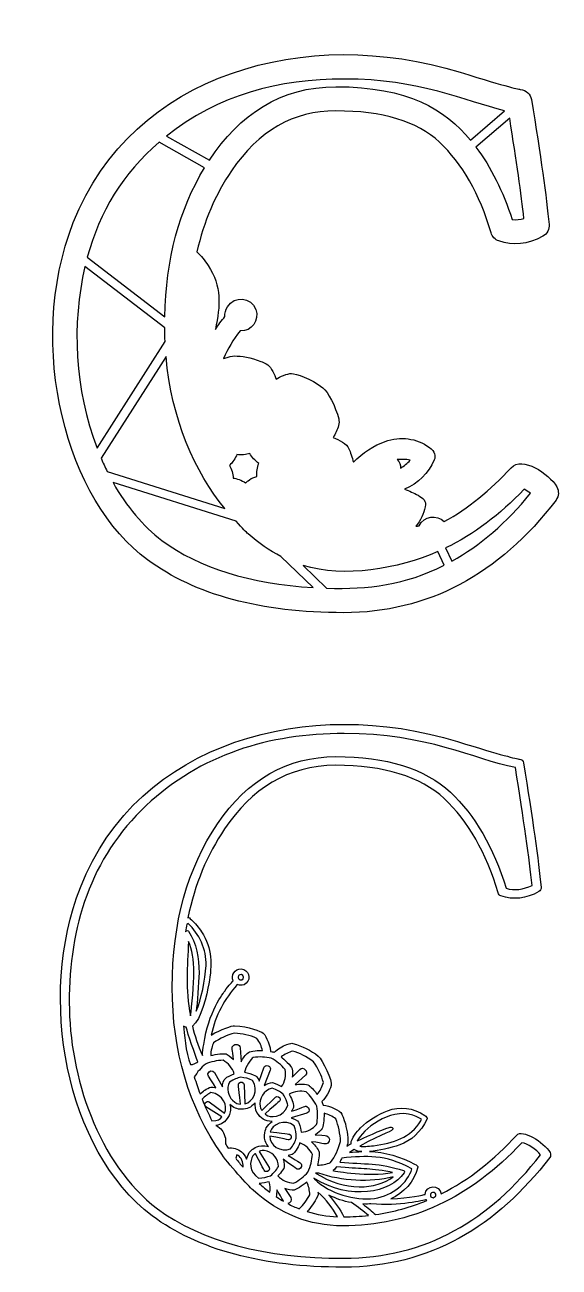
# Model space of a CAD drawing. Header units: millimetres. Extents: x -471 to 1551, y -2688 to 316.
# Drawn here: x -113.7 to -2.6, y -566.7 to -308.9 of the extents above; entities that cross this region are included whole.
import ezdxf

# ---------------------------------------------------------------- set-up
doc = ezdxf.new("R2010")
doc.units = ezdxf.units.MM
doc.header["$MEASUREMENT"] = 0
doc.layers.add('Layer 1', color=7, linetype='Continuous')

msp = doc.modelspace()

# ---------------------------------------------------------------- linework, layer by layer
at = {"layer": 'Layer 1', "color": 250}
for points, knots in [([(-3.162, -404.7313), (-4.7285, -401.9853), (-10.3679, -398.3178), (-12.6348, -400.7874), (-12.6348, -400.7874), (-16.9474, -405.5053), (-21.61, -409.265), (-26.5307, -411.9558), (-26.5307, -411.9558), (-28.0604, -410.463), (-30.7511, -410.7947), (-31.7648, -412.8219), (-31.7648, -412.8219), (-31.9675, -412.8588), (-32.1702, -412.9141), (-32.4098, -412.9509), (-32.4098, -412.9509), (-31.4698, -411.7345), (-30.8064, -410.3524), (-30.4747, -408.8964), (-30.4747, -408.8964), (-30.2167, -407.717), (-30.917, -407.0719), (-31.9675, -406.519), (-31.9675, -406.519), (-32.8521, -406.0399), (-33.8104, -405.616), (-34.7688, -405.2474), (-34.7688, -405.2474), (-31.9306, -404.0863), (-29.8297, -401.8748), (-28.6317, -399.1656), (-28.6317, -399.1656), (-28.2631, -398.3363), (-28.429, -397.4332), (-29.627, -396.5671), (-29.627, -396.5671), (-32.2993, -394.6504), (-35.6166, -394.1897), (-38.8233, -395.3323), (-38.8233, -395.3323), (-41.0349, -396.1247), (-43.5229, -397.6728), (-45.4027, -399.6632), (-45.4027, -399.6632), (-45.6054, -398.7049), (-46.0662, -397.4517), (-46.3426, -396.8804), (-46.3426, -396.8804), (-46.8218, -395.7561), (-48.3146, -394.9821), (-49.6231, -394.5214), (-49.6231, -394.5214), (-49.1439, -393.7842), (-48.7569, -392.918), (-48.4989, -392.0149), (-48.4989, -392.0149), (-48.3699, -391.5911), (-48.3514, -391.1119), (-48.462, -390.6512), (-48.462, -390.6512), (-49.0886, -388.0895), (-50.7104, -385.0117), (-51.7609, -384.2008), (-51.7609, -384.2008), (-54.3226, -382.2104), (-57.3266, -381.2337), (-58.2665, -381.2337), (-58.2665, -381.2337), (-59.188, -381.2337), (-60.6439, -381.8971), (-61.4549, -382.3947), (-61.4549, -382.3947), (-61.7682, -381.4917), (-62.4685, -379.9989), (-63.1873, -379.4276), (-63.1873, -379.4276), (-63.5374, -379.1511), (-64.3667, -378.8009), (-64.6248, -378.7088), (-64.6248, -378.7088), (-66.6889, -377.9163), (-68.6977, -377.5846), (-70.1168, -377.5846), (-70.1168, -377.5846), (-70.5591, -377.5846), (-71.3885, -377.7689), (-72.3652, -378.1375), (-72.3652, -378.1375), (-71.5543, -376.0918), (-70.4301, -374.212), (-68.9189, -372.4059), (-68.9189, -372.4059), (-66.5415, -372.5165), (-64.9013, -370.1944), (-65.6937, -367.9643), (-65.6937, -367.9643), (-66.652, -365.292), (-70.1537, -365.0525), (-71.5912, -367.3746), (-71.5912, -367.3746), (-71.9782, -368.0012), (-72.1441, -368.72), (-72.0888, -369.4203), (-72.0888, -369.4203), (-72.7891, -370.2312), (-73.5079, -371.208), (-74.0792, -372.0741), (-74.0792, -372.0741), (-73.0288, -367.0613), (-72.7708, -363.1726), (-75.572, -358.8233), (-75.572, -358.8233), (-76.2723, -357.7175), (-77.0464, -356.8329), (-77.931, -355.9851), (-77.931, -355.9851), (-76.4935, -349.7191), (-74.0792, -344.0796), (-70.7619, -339.1958), (-70.7619, -339.1958), (-65.0487, -330.8103), (-57.9534, -326.7189), (-49.0334, -326.7189), (-49.0334, -326.7189), (-39.3763, -326.7189), (-32.1519, -328.8936), (-27.5445, -333.1877), (-27.5445, -333.1877), (-22.7896, -337.6293), (-19.1774, -343.969), (-16.7816, -352.0596), (-16.7816, -352.0596), (-16.5604, -352.8337), (-15.9707, -353.4419), (-15.1967, -353.7183), (-15.1967, -353.7183), (-12.3032, -354.732), (-9.1702, -354.4924), (-6.0187, -352.7231), (-6.0187, -352.7231), (-5.1525, -352.2439), (-4.6364, -351.2856), (-4.7471, -350.2904), (-4.7471, -350.2904), (-5.2815, -344.7431), (-6.5163, -336.0075), (-8.4145, -324.3784), (-8.4145, -324.3784), (-8.5988, -323.2542), (-9.5203, -322.388), (-10.6629, -322.2774), (-10.6629, -322.2774), (-10.9947, -322.2405), (-12.9113, -321.8904), (-23.2319, -318.7021), (-23.2319, -318.7021), (-55.023, -308.8606), (-91.403, -318.7757), (-103.6034, -349.8849), (-103.6034, -349.8849), (-113.6844, -375.6126), (-104.8935, -407.9013), (-88.1594, -419.9174), (-88.1594, -419.9174), (-78.2811, -427.1971), (-64.5695, -430.883), (-47.4115, -430.883), (-47.4115, -430.883), (-29.9771, -430.883), (-15.1413, -423.0136), (-3.2911, -407.4959), (-3.2911, -407.4959), (-2.7197, -406.7033), (-2.646, -405.5976), (-3.162, -404.7313)], [0, 0, 0, 0, 0.02222222, 0.02222222, 0.02222222, 0.02222222, 0.04444444, 0.04444444, 0.04444444, 0.04444444, 0.06666667, 0.06666667, 0.06666667, 0.06666667, 0.08888889, 0.08888889, 0.08888889, 0.08888889, 0.11111111, 0.11111111, 0.11111111, 0.11111111, 0.13333333, 0.13333333, 0.13333333, 0.13333333, 0.15555556, 0.15555556, 0.15555556, 0.15555556, 0.17777778, 0.17777778, 0.17777778, 0.17777778, 0.2, 0.2, 0.2, 0.2, 0.22222222, 0.22222222, 0.22222222, 0.22222222, 0.24444444, 0.24444444, 0.24444444, 0.24444444, 0.26666667, 0.26666667, 0.26666667, 0.26666667, 0.28888889, 0.28888889, 0.28888889, 0.28888889, 0.31111111, 0.31111111, 0.31111111, 0.31111111, 0.33333333, 0.33333333, 0.33333333, 0.33333333, 0.35555556, 0.35555556, 0.35555556, 0.35555556, 0.37777778, 0.37777778, 0.37777778, 0.37777778, 0.4, 0.4, 0.4, 0.4, 0.42222222, 0.42222222, 0.42222222, 0.42222222, 0.44444444, 0.44444444, 0.44444444, 0.44444444, 0.46666667, 0.46666667, 0.46666667, 0.46666667, 0.48888889, 0.48888889, 0.48888889, 0.48888889, 0.51111111, 0.51111111, 0.51111111, 0.51111111, 0.53333333, 0.53333333, 0.53333333, 0.53333333, 0.55555556, 0.55555556, 0.55555556, 0.55555556, 0.57777778, 0.57777778, 0.57777778, 0.57777778, 0.6, 0.6, 0.6, 0.6, 0.62222222, 0.62222222, 0.62222222, 0.62222222, 0.64444444, 0.64444444, 0.64444444, 0.64444444, 0.66666667, 0.66666667, 0.66666667, 0.66666667, 0.68888889, 0.68888889, 0.68888889, 0.68888889, 0.71111111, 0.71111111, 0.71111111, 0.71111111, 0.73333333, 0.73333333, 0.73333333, 0.73333333, 0.75555556, 0.75555556, 0.75555556, 0.75555556, 0.77777778, 0.77777778, 0.77777778, 0.77777778, 0.8, 0.8, 0.8, 0.8, 0.82222222, 0.82222222, 0.82222222, 0.82222222, 0.84444444, 0.84444444, 0.84444444, 0.84444444, 0.86666667, 0.86666667, 0.86666667, 0.86666667, 0.88888889, 0.88888889, 0.88888889, 0.88888889, 0.91111111, 0.91111111, 0.91111111, 0.91111111, 0.93333333, 0.93333333, 0.93333333, 0.93333333, 0.95555556, 0.95555556, 0.95555556, 0.95555556, 1, 1, 1, 1]), ([(-47.2825, -320.1027), (-31.691, -320.1027), (-22.1813, -324.6548), (-13.9802, -326.7189), (-13.9802, -326.7189), (-13.9802, -326.7189), (-21.0572, -332.8191), (-21.0572, -332.8191), (-21.0572, -332.8191), (-26.4202, -326.3687), (-33.9948, -321.706), (-49.0517, -321.706), (-49.0517, -321.706), (-60.5149, -321.706), (-69.0847, -327.4929), (-75.3139, -336.9472), (-75.3139, -336.9472), (-75.3139, -336.9472), (-84.2338, -331.9528), (-84.2338, -331.9528), (-84.2338, -331.9528), (-73.5631, -323.4015), (-60.8282, -320.1027), (-47.2825, -320.1027)], [0, 0, 0, 0, 0.14285714, 0.14285714, 0.14285714, 0.14285714, 0.28571429, 0.28571429, 0.28571429, 0.28571429, 0.42857143, 0.42857143, 0.42857143, 0.42857143, 0.57142857, 0.57142857, 0.57142857, 0.57142857, 0.71428571, 0.71428571, 0.71428571, 0.71428571, 1, 1, 1, 1]), ([(-12.4321, -349.2767), (-14.312, -343.4161), (-16.8184, -338.4032), (-19.9329, -334.275), (-19.9329, -334.275), (-19.9329, -334.275), (-12.9297, -328.2485), (-12.9297, -328.2485), (-12.9297, -328.2485), (-11.5106, -337.1316), (-10.5154, -344.1164), (-9.9809, -349.0371), (-9.9809, -349.0371), (-10.7734, -349.2767), (-11.5843, -349.3689), (-12.4321, -349.2767)], [0, 0, 0, 0, 0.2, 0.2, 0.2, 0.2, 0.4, 0.4, 0.4, 0.4, 0.6, 0.6, 0.6, 0.6, 1, 1, 1, 1]), ([(-85.7819, -333.2245), (-85.7819, -333.2245), (-76.3275, -338.5138), (-76.3275, -338.5138), (-76.3275, -338.5138), (-81.5799, -347.1388), (-84.3628, -357.5147), (-84.6024, -369.4387), (-84.6024, -369.4387), (-84.6024, -369.4387), (-100.7099, -357.0908), (-100.7099, -357.0908), (-100.7099, -357.0908), (-98.1482, -347.6365), (-93.2827, -339.6933), (-85.7819, -333.2245)], [0, 0, 0, 0, 0.2, 0.2, 0.2, 0.2, 0.4, 0.4, 0.4, 0.4, 0.6, 0.6, 0.6, 0.6, 1, 1, 1, 1]), ([(-101.189, -359.026), (-101.189, -359.026), (-84.6208, -371.7424), (-84.6208, -371.7424), (-84.6208, -371.7424), (-84.6208, -372.7008), (-84.584, -373.6407), (-84.5471, -374.5806), (-84.5471, -374.5806), (-84.5471, -374.5806), (-98.6826, -396.7146), (-98.6826, -396.7146), (-98.6826, -396.7146), (-103.3821, -384.5141), (-103.9534, -370.9314), (-101.189, -359.026)], [0, 0, 0, 0, 0.2, 0.2, 0.2, 0.2, 0.4, 0.4, 0.4, 0.4, 0.6, 0.6, 0.6, 0.6, 1, 1, 1, 1]), ([(-72.1255, -409.2282), (-72.1255, -409.2282), (-96.5632, -401.5615), (-96.5632, -401.5615), (-96.5632, -401.5615), (-97.0055, -400.6768), (-97.4294, -399.7738), (-97.8348, -398.8339), (-97.8348, -398.8339), (-97.8348, -398.8339), (-84.3444, -377.7136), (-84.3444, -377.7136), (-84.3444, -377.7136), (-83.2018, -390.688), (-78.3547, -401.8195), (-72.1255, -409.2282)], [0, 0, 0, 0, 0.2, 0.2, 0.2, 0.2, 0.4, 0.4, 0.4, 0.4, 0.6, 0.6, 0.6, 0.6, 1, 1, 1, 1]), ([(-69.6191, -398.0414), (-68.7714, -398.2073), (-67.6287, -398.0783), (-66.91, -397.8387), (-66.91, -397.8387), (-66.5598, -398.4838), (-65.841, -399.3684), (-65.0486, -399.8845), (-65.0486, -399.8845), (-65.3803, -400.7138), (-65.5277, -401.6722), (-65.454, -402.5936), (-65.454, -402.5936), (-66.4124, -402.8148), (-67.0206, -403.2939), (-67.2601, -403.4967), (-67.2601, -403.4967), (-67.4628, -403.6257), (-67.6471, -403.7732), (-67.8314, -403.9575), (-67.8314, -403.9575), (-68.6055, -403.3677), (-69.7665, -403.0175), (-70.3748, -402.9438), (-70.3748, -402.9438), (-70.4116, -402.0592), (-70.7434, -401.0271), (-71.1672, -400.3084), (-71.1672, -400.3084), (-70.4669, -399.7185), (-69.8771, -398.7786), (-69.6191, -398.0414)], [0, 0, 0, 0, 0.11111111, 0.11111111, 0.11111111, 0.11111111, 0.22222222, 0.22222222, 0.22222222, 0.22222222, 0.33333333, 0.33333333, 0.33333333, 0.33333333, 0.44444444, 0.44444444, 0.44444444, 0.44444444, 0.55555556, 0.55555556, 0.55555556, 0.55555556, 0.66666667, 0.66666667, 0.66666667, 0.66666667, 0.77777778, 0.77777778, 0.77777778, 0.77777778, 1, 1, 1, 1]), ([(-33.6077, -399.2393), (-34.1975, -399.9028), (-34.8793, -400.4372), (-35.6534, -400.8611), (-35.6534, -400.8611), (-35.5428, -400.2161), (-35.7824, -399.5526), (-36.28, -399.1103), (-36.28, -399.1103), (-35.8929, -399.0551), (-34.4739, -398.9813), (-33.6077, -399.2393)], [0, 0, 0, 0, 0.25, 0.25, 0.25, 0.25, 0.5, 0.5, 0.5, 0.5, 1, 1, 1, 1]), ([(-95.3468, -403.8836), (-95.3468, -403.8836), (-69.785, -411.9005), (-69.785, -411.9005), (-69.785, -411.9005), (-68.3474, -413.4854), (-67.6656, -414.1857), (-67.297, -414.499), (-67.297, -414.499), (-67.297, -414.499), (-67.297, -414.499), (-67.297, -414.499), (-67.297, -414.499), (-65.1223, -416.4341), (-62.837, -418.019), (-60.4596, -419.2354), (-60.4596, -419.2354), (-60.4596, -419.2354), (-53.7881, -425.6674), (-53.7881, -425.6674), (-53.7881, -425.6674), (-66.8731, -424.8933), (-77.4333, -421.6129), (-85.2106, -415.8812), (-85.2106, -415.8812), (-89.0992, -412.8957), (-92.5455, -408.8227), (-95.3468, -403.8836)], [0, 0, 0, 0, 0.125, 0.125, 0.125, 0.125, 0.25, 0.25, 0.25, 0.25, 0.375, 0.375, 0.375, 0.375, 0.5, 0.5, 0.5, 0.5, 0.625, 0.625, 0.625, 0.625, 0.75, 0.75, 0.75, 0.75, 1, 1, 1, 1]), ([(-24.9458, -420.1938), (-24.9458, -420.1938), (-26.2359, -417.4478), (-26.2359, -417.4478), (-26.2359, -417.4478), (-20.4122, -414.6096), (-14.957, -410.5551), (-9.9257, -405.2658), (-9.9257, -405.2658), (-9.5019, -405.4685), (-9.0411, -405.7634), (-8.6172, -406.0951), (-8.6172, -406.0951), (-13.5747, -412.1954), (-19.0483, -416.9317), (-24.9458, -420.1938)], [0, 0, 0, 0, 0.2, 0.2, 0.2, 0.2, 0.4, 0.4, 0.4, 0.4, 0.6, 0.6, 0.6, 0.6, 1, 1, 1, 1]), ([(-50.9868, -425.7964), (-50.9868, -425.7964), (-55.8707, -421.0784), (-55.8707, -421.0784), (-55.8707, -421.0784), (-47.3193, -423.677), (-36.1326, -421.834), (-27.8945, -418.2034), (-27.8945, -418.2034), (-27.8945, -418.2034), (-26.5676, -421.0416), (-26.5676, -421.0416), (-26.5676, -421.0416), (-34.695, -425.1145), (-42.2328, -426.0912), (-50.9868, -425.7964)], [0, 0, 0, 0, 0.2, 0.2, 0.2, 0.2, 0.4, 0.4, 0.4, 0.4, 0.6, 0.6, 0.6, 0.6, 1, 1, 1, 1]), ([(-4.5407, -542.9506), (-5.8677, -540.6469), (-10.3461, -538.0852), (-11.4519, -539.3015), (-11.4519, -539.3015), (-16.1698, -544.4802), (-21.3854, -548.6085), (-27.1354, -551.5019), (-27.1354, -551.5019), (-27.504, -549.5115), (-30.3237, -549.6037), (-30.5264, -551.6125), (-30.5264, -551.6125), (-30.6001, -551.631), (-33.8253, -552.4603), (-37.6402, -552.5524), (-37.6402, -552.5524), (-35.0601, -551.3914), (-32.7011, -548.9771), (-32.0377, -545.9731), (-32.0377, -545.9731), (-31.9824, -545.7151), (-32.222, -545.6045), (-32.7196, -545.3465), (-32.7196, -545.3465), (-35.3919, -543.9089), (-39.0041, -542.7663), (-42.0266, -542.6926), (-42.0266, -542.6926), (-40.0546, -542.5268), (-37.7878, -542.0476), (-35.7605, -541.3288), (-35.7605, -541.3288), (-33.42, -540.4811), (-31.4111, -538.7855), (-30.0842, -535.929), (-30.0842, -535.929), (-29.9552, -535.6341), (-30.3607, -535.4682), (-30.5634, -535.2655), (-30.5634, -535.2655), (-32.9776, -533.5331), (-35.7605, -533.3304), (-38.3038, -534.2519), (-38.3038, -534.2519), (-40.2573, -534.9522), (-42.3583, -536.2791), (-43.9064, -537.8088), (-43.9064, -537.8088), (-44.6988, -538.5829), (-45.9152, -539.9835), (-45.8783, -541.1077), (-45.8783, -541.1077), (-46.1916, -541.2735), (-46.4865, -541.421), (-46.7629, -541.5868), (-46.7629, -541.5868), (-46.7076, -541.4025), (-46.6523, -541.2182), (-46.5971, -541.0339), (-46.5971, -541.0339), (-46.4312, -540.3889), (-46.7445, -538.2326), (-47.0762, -536.9978), (-47.0762, -536.9978), (-47.3527, -535.9842), (-47.7581, -535.0259), (-47.8134, -534.9521), (-47.8134, -534.9521), (-47.8134, -534.9521), (-47.8134, -534.9521), (-47.8134, -534.9521), (-47.8134, -534.9521), (-47.8134, -534.9521), (-47.8134, -534.9521), (-47.8134, -534.9521), (-47.8134, -534.9521), (-48.1452, -534.1412), (-50.3935, -533.2382), (-51.6836, -533.0907), (-51.6836, -533.0907), (-51.7205, -532.8696), (-51.8495, -532.6484), (-51.9969, -532.3719), (-51.9969, -532.3719), (-51.0202, -531.432), (-50.3752, -530.2341), (-50.025, -529.0178), (-50.025, -529.0178), (-49.7117, -528.0778), (-51.8311, -523.6179), (-52.7342, -522.8991), (-52.7342, -522.8991), (-54.2454, -521.738), (-56.033, -520.7981), (-57.9682, -520.3006), (-57.9682, -520.3006), (-58.3, -520.2269), (-58.4658, -520.2269), (-59.2398, -520.5033), (-59.2398, -520.5033), (-60.2166, -520.8719), (-61.1012, -521.4063), (-61.8568, -522.162), (-61.8568, -522.162), (-62.0227, -522.0698), (-62.0965, -522.0514), (-62.6125, -521.9593), (-62.6125, -521.9593), (-62.7968, -519.9504), (-63.9025, -518.3471), (-64.179, -518.1259), (-64.179, -518.1259), (-64.5476, -517.8311), (-67.1646, -516.7253), (-70.1133, -516.6147), (-70.1133, -516.6147), (-70.5741, -516.5962), (-72.9147, -517.2597), (-74.9419, -518.5866), (-74.9419, -518.5866), (-74.0573, -514.3662), (-72.2144, -511.0674), (-69.542, -508.0817), (-69.542, -508.0817), (-68.9154, -508.3582), (-68.1598, -508.2844), (-67.6622, -507.8053), (-67.6622, -507.8053), (-66.5933, -506.81), (-67.2383, -504.9118), (-68.6943, -504.8196), (-68.6943, -504.8196), (-70.0765, -504.7459), (-70.9243, -506.2019), (-70.3898, -507.2892), (-70.3898, -507.2892), (-70.4635, -507.3813), (-71.256, -508.1738), (-72.1406, -509.4086), (-72.1406, -509.4086), (-72.2143, -509.5744), (-75.7159, -513.887), (-76.4531, -520.4848), (-76.4531, -520.4848), (-76.6928, -521.2773), (-76.7849, -522.0514), (-76.7665, -522.7885), (-76.7665, -522.7885), (-77.7064, -520.6691), (-78.4067, -518.6234), (-78.8675, -516.6699), (-78.8675, -516.6699), (-77.0614, -515.4535), (-75.8081, -509.9799), (-75.4764, -507.9342), (-75.4764, -507.9342), (-74.7024, -503.8797), (-74.7208, -500.6545), (-76.9877, -497.1161), (-76.9877, -497.1161), (-77.5406, -496.2499), (-78.2962, -495.3284), (-79.0518, -494.628), (-79.0518, -494.628), (-79.4388, -494.2779), (-79.6047, -494.112), (-79.8074, -494.1857), (-79.8074, -494.1857), (-78.3515, -487.2746), (-75.8081, -481.1007), (-72.1591, -475.7377), (-72.1591, -475.7377), (-66.5565, -467.5181), (-59.0925, -462.5605), (-49.1037, -462.5605), (-49.1037, -462.5605), (-39.0227, -462.5605), (-31.4297, -464.8827), (-26.5274, -469.4717), (-26.5274, -469.4717), (-21.5698, -474.0975), (-17.8102, -480.6953), (-15.3222, -489.0439), (-15.3222, -489.0439), (-15.23, -489.3204), (-15.0273, -489.5599), (-14.7509, -489.6521), (-14.7509, -489.6521), (-12.1892, -490.5552), (-9.5353, -490.2602), (-6.863, -488.7675), (-6.863, -488.7675), (-6.5497, -488.5832), (-6.3654, -488.233), (-6.4022, -487.8644), (-6.4022, -487.8644), (-6.9367, -482.3355), (-8.1714, -473.6551), (-10.0513, -462.0445), (-10.0513, -462.0445), (-10.125, -461.6391), (-10.4568, -461.3074), (-10.8806, -461.2705), (-10.8806, -461.2705), (-11.6178, -461.1968), (-14.4376, -460.5148), (-23.7813, -457.6214), (-23.7813, -457.6214), (-54.5402, -448.1119), (-90.2199, -457.4373), (-102.1439, -487.9014), (-102.1439, -487.9014), (-111.0822, -510.6989), (-105.2585, -542.3425), (-87.2528, -556.0725), (-87.2528, -556.0725), (-77.6509, -563.1495), (-64.2711, -566.7248), (-47.4633, -566.7248), (-47.4633, -566.7248), (-29.5682, -566.7248), (-15.5248, -558.2472), (-4.6145, -543.9643), (-4.6145, -543.9643), (-4.3749, -543.6694), (-4.3564, -543.2639), (-4.5407, -542.9506)], [0, 0, 0, 0, 0.01724138, 0.01724138, 0.01724138, 0.01724138, 0.03448276, 0.03448276, 0.03448276, 0.03448276, 0.05172414, 0.05172414, 0.05172414, 0.05172414, 0.06896552, 0.06896552, 0.06896552, 0.06896552, 0.0862069, 0.0862069, 0.0862069, 0.0862069, 0.10344828, 0.10344828, 0.10344828, 0.10344828, 0.12068966, 0.12068966, 0.12068966, 0.12068966, 0.13793103, 0.13793103, 0.13793103, 0.13793103, 0.15517241, 0.15517241, 0.15517241, 0.15517241, 0.17241379, 0.17241379, 0.17241379, 0.17241379, 0.18965517, 0.18965517, 0.18965517, 0.18965517, 0.20689655, 0.20689655, 0.20689655, 0.20689655, 0.22413793, 0.22413793, 0.22413793, 0.22413793, 0.24137931, 0.24137931, 0.24137931, 0.24137931, 0.25862069, 0.25862069, 0.25862069, 0.25862069, 0.27586207, 0.27586207, 0.27586207, 0.27586207, 0.29310345, 0.29310345, 0.29310345, 0.29310345, 0.31034483, 0.31034483, 0.31034483, 0.31034483, 0.32758621, 0.32758621, 0.32758621, 0.32758621, 0.34482759, 0.34482759, 0.34482759, 0.34482759, 0.36206897, 0.36206897, 0.36206897, 0.36206897, 0.37931034, 0.37931034, 0.37931034, 0.37931034, 0.39655172, 0.39655172, 0.39655172, 0.39655172, 0.4137931, 0.4137931, 0.4137931, 0.4137931, 0.43103448, 0.43103448, 0.43103448, 0.43103448, 0.44827586, 0.44827586, 0.44827586, 0.44827586, 0.46551724, 0.46551724, 0.46551724, 0.46551724, 0.48275862, 0.48275862, 0.48275862, 0.48275862, 0.5, 0.5, 0.5, 0.5, 0.51724138, 0.51724138, 0.51724138, 0.51724138, 0.53448276, 0.53448276, 0.53448276, 0.53448276, 0.55172414, 0.55172414, 0.55172414, 0.55172414, 0.56896552, 0.56896552, 0.56896552, 0.56896552, 0.5862069, 0.5862069, 0.5862069, 0.5862069, 0.60344828, 0.60344828, 0.60344828, 0.60344828, 0.62068966, 0.62068966, 0.62068966, 0.62068966, 0.63793103, 0.63793103, 0.63793103, 0.63793103, 0.65517241, 0.65517241, 0.65517241, 0.65517241, 0.67241379, 0.67241379, 0.67241379, 0.67241379, 0.68965517, 0.68965517, 0.68965517, 0.68965517, 0.70689655, 0.70689655, 0.70689655, 0.70689655, 0.72413793, 0.72413793, 0.72413793, 0.72413793, 0.74137931, 0.74137931, 0.74137931, 0.74137931, 0.75862069, 0.75862069, 0.75862069, 0.75862069, 0.77586207, 0.77586207, 0.77586207, 0.77586207, 0.79310345, 0.79310345, 0.79310345, 0.79310345, 0.81034483, 0.81034483, 0.81034483, 0.81034483, 0.82758621, 0.82758621, 0.82758621, 0.82758621, 0.84482759, 0.84482759, 0.84482759, 0.84482759, 0.86206897, 0.86206897, 0.86206897, 0.86206897, 0.87931034, 0.87931034, 0.87931034, 0.87931034, 0.89655172, 0.89655172, 0.89655172, 0.89655172, 0.9137931, 0.9137931, 0.9137931, 0.9137931, 0.93103448, 0.93103448, 0.93103448, 0.93103448, 0.94827586, 0.94827586, 0.94827586, 0.94827586, 0.96551724, 0.96551724, 0.96551724, 0.96551724, 1, 1, 1, 1]), ([(-47.4448, -564.8819), (-63.8472, -564.8819), (-76.8769, -561.4171), (-86.147, -554.5981), (-86.147, -554.5981), (-98.458, -545.2175), (-104.4476, -527.0828), (-104.4476, -511.8046), (-104.4476, -511.8046), (-104.4476, -496.121), (-100.0613, -481.7643), (-88.4691, -470.9277), (-88.4691, -470.9277), (-77.1533, -460.3491), (-63.0362, -455.9445), (-47.3158, -455.9445), (-47.3158, -455.9445), (-30.1762, -455.9445), (-20.3717, -461.2891), (-11.7466, -463.0399), (-11.7466, -463.0399), (-9.9959, -473.8581), (-8.8348, -482.0777), (-8.2818, -487.4776), (-8.2818, -487.4776), (-10.1432, -488.3807), (-11.9125, -488.5834), (-13.6817, -488.0857), (-13.6817, -488.0857), (-16.2619, -479.6265), (-20.1505, -472.9182), (-25.2555, -468.1449), (-25.2555, -468.1449), (-30.5079, -463.2427), (-38.5248, -460.7547), (-49.0849, -460.7547), (-49.0849, -460.7547), (-59.0738, -460.7547), (-67.3487, -465.4542), (-73.6516, -474.7243), (-73.6516, -474.7243), (-79.8808, -483.8838), (-83.0507, -495.2917), (-83.0507, -508.6347), (-83.0507, -508.6347), (-83.0507, -521.8856), (-79.586, -533.5331), (-72.767, -543.3008), (-72.767, -543.3008), (-70.9241, -545.9178), (-66.4088, -550.691), (-66.2613, -550.7464), (-66.2613, -550.7464), (-60.7693, -555.6671), (-54.5401, -558.1551), (-47.6475, -558.1551), (-47.6475, -558.1551), (-33.5488, -558.1551), (-21.0167, -552.3497), (-10.4197, -540.8865), (-10.4197, -540.8865), (-9.1849, -541.1077), (-7.3972, -542.3241), (-6.5126, -543.3929), (-6.5126, -543.3929), (-16.9991, -556.9019), (-30.379, -564.8819), (-47.4448, -564.8819)], [0, 0, 0, 0, 0.05555556, 0.05555556, 0.05555556, 0.05555556, 0.11111111, 0.11111111, 0.11111111, 0.11111111, 0.16666667, 0.16666667, 0.16666667, 0.16666667, 0.22222222, 0.22222222, 0.22222222, 0.22222222, 0.27777778, 0.27777778, 0.27777778, 0.27777778, 0.33333333, 0.33333333, 0.33333333, 0.33333333, 0.38888889, 0.38888889, 0.38888889, 0.38888889, 0.44444444, 0.44444444, 0.44444444, 0.44444444, 0.5, 0.5, 0.5, 0.5, 0.55555556, 0.55555556, 0.55555556, 0.55555556, 0.61111111, 0.61111111, 0.61111111, 0.61111111, 0.66666667, 0.66666667, 0.66666667, 0.66666667, 0.72222222, 0.72222222, 0.72222222, 0.72222222, 0.77777778, 0.77777778, 0.77777778, 0.77777778, 0.83333333, 0.83333333, 0.83333333, 0.83333333, 0.88888889, 0.88888889, 0.88888889, 0.88888889, 1, 1, 1, 1]), ([(-79.7519, -495.3839), (-77.4666, -497.4849), (-75.9001, -500.7837), (-76.0291, -504.1011), (-76.0291, -504.1011), (-76.1581, -507.2157), (-77.0796, -511.0859), (-78.0563, -513.5923), (-78.0563, -513.5923), (-77.872, -512.0257), (-77.5219, -507.7869), (-77.485, -505.6492), (-77.485, -505.6492), (-77.4297, -502.6635), (-77.9642, -499.42), (-79.6781, -496.9688), (-79.6781, -496.9688), (-79.715, -496.8951), (-79.7887, -496.8582), (-79.8808, -496.8398), (-79.8808, -496.8398), (-80.0467, -496.8213), (-80.1204, -496.9135), (-80.3047, -497.1163), (-80.3047, -497.1163), (-80.2125, -496.5818), (-80.1204, -496.0658), (-80.0282, -495.5497), (-80.0282, -495.5497), (-79.9546, -495.4944), (-79.8625, -495.4391), (-79.7519, -495.3839)], [0, 0, 0, 0, 0.11111111, 0.11111111, 0.11111111, 0.11111111, 0.22222222, 0.22222222, 0.22222222, 0.22222222, 0.33333333, 0.33333333, 0.33333333, 0.33333333, 0.44444444, 0.44444444, 0.44444444, 0.44444444, 0.55555556, 0.55555556, 0.55555556, 0.55555556, 0.66666667, 0.66666667, 0.66666667, 0.66666667, 0.77777778, 0.77777778, 0.77777778, 0.77777778, 1, 1, 1, 1]), ([(-78.554, -505.6307), (-78.5909, -507.7501), (-78.941, -512.6708), (-79.2728, -514.5875), (-79.2728, -514.5875), (-80.3233, -508.8375), (-79.9178, -504.4697), (-79.6783, -499.1251), (-79.6783, -499.1251), (-78.9779, -500.7284), (-78.4987, -502.94), (-78.554, -505.6307)], [0, 0, 0, 0, 0.25, 0.25, 0.25, 0.25, 0.5, 0.5, 0.5, 0.5, 1, 1, 1, 1]), ([(-68.3993, -506.1652), (-68.0307, -506.6075), (-68.4361, -507.2341), (-68.9706, -507.0682), (-68.9706, -507.0682), (-69.1917, -506.9946), (-69.376, -506.6812), (-69.3576, -506.5522), (-69.3576, -506.5522), (-69.3577, -506.0177), (-68.7126, -505.7966), (-68.3993, -506.1652)], [0, 0, 0, 0, 0.25, 0.25, 0.25, 0.25, 0.5, 0.5, 0.5, 0.5, 1, 1, 1, 1]), ([(-80.7103, -516.7253), (-80.526, -516.8175), (-80.3233, -516.8912), (-80.139, -516.928), (-80.139, -516.928), (-79.881, -518.2181), (-78.2039, -522.7517), (-77.7616, -524.0787), (-77.7616, -524.0787), (-77.7616, -524.0787), (-78.7936, -524.9633), (-79.2359, -524.6316), (-79.2359, -524.6316), (-80.3233, -522.3095), (-80.5628, -517.8127), (-80.7103, -516.7253)], [0, 0, 0, 0, 0.2, 0.2, 0.2, 0.2, 0.4, 0.4, 0.4, 0.4, 0.6, 0.6, 0.6, 0.6, 1, 1, 1, 1]), ([(-74.4811, -520.1716), (-73.1173, -519.2133), (-71.6614, -518.5499), (-70.1133, -518.1628), (-70.1133, -518.1628), (-68.5467, -518.2365), (-66.9434, -518.5682), (-65.4506, -519.2317), (-65.4506, -519.2317), (-64.8608, -520.061), (-64.4922, -520.9273), (-64.3263, -521.775), (-64.3263, -521.775), (-64.8792, -521.7566), (-66.8143, -521.775), (-67.2198, -522.1436), (-67.2198, -522.1436), (-67.8648, -522.6966), (-68.3809, -523.3231), (-68.7494, -524.0787), (-68.7494, -524.0787), (-68.7494, -524.0787), (-68.9521, -521.1853), (-68.9521, -521.1853), (-68.9521, -521.1853), (-68.989, -520.4849), (-70.0211, -520.2085), (-70.4818, -520.8351), (-70.4818, -520.8351), (-70.7951, -521.2406), (-70.5554, -521.4801), (-70.3159, -523.618), (-70.3159, -523.618), (-70.9241, -522.9913), (-71.6613, -522.549), (-71.8455, -522.4753), (-71.8455, -522.4753), (-72.251, -522.3463), (-73.8544, -522.4938), (-75.0523, -522.8071), (-75.0523, -522.8071), (-75.0708, -521.8672), (-74.6838, -520.5956), (-74.4811, -520.1716)], [0, 0, 0, 0, 0.08333333, 0.08333333, 0.08333333, 0.08333333, 0.16666667, 0.16666667, 0.16666667, 0.16666667, 0.25, 0.25, 0.25, 0.25, 0.33333333, 0.33333333, 0.33333333, 0.33333333, 0.41666667, 0.41666667, 0.41666667, 0.41666667, 0.5, 0.5, 0.5, 0.5, 0.58333333, 0.58333333, 0.58333333, 0.58333333, 0.66666667, 0.66666667, 0.66666667, 0.66666667, 0.75, 0.75, 0.75, 0.75, 0.83333333, 0.83333333, 0.83333333, 0.83333333, 1, 1, 1, 1]), ([(-62.4834, -523.3416), (-61.4145, -523.9313), (-60.4193, -524.7422), (-59.5899, -525.719), (-59.5899, -525.719), (-59.3872, -526.9722), (-59.6084, -528.207), (-60.3271, -529.2575), (-60.3271, -529.2575), (-60.9537, -528.8888), (-61.3223, -528.7045), (-62.2253, -528.4281), (-62.2253, -528.4281), (-62.6123, -528.2991), (-63.6259, -528.7968), (-63.9761, -529.0179), (-63.9761, -529.0179), (-63.9761, -529.0179), (-62.6676, -525.848), (-62.6676, -525.848), (-62.6676, -525.848), (-62.5202, -525.5163), (-62.7229, -525.1109), (-63.1099, -524.945), (-63.1099, -524.945), (-63.4601, -524.7975), (-63.9024, -524.945), (-64.0314, -525.332), (-64.0314, -525.332), (-64.0314, -525.332), (-64.9713, -528.0964), (-64.9713, -528.0964), (-64.9713, -528.0964), (-65.0266, -527.9306), (-65.0819, -527.82), (-65.1925, -527.6357), (-65.1925, -527.6357), (-65.4689, -527.1197), (-65.5611, -527.1197), (-65.727, -527.0275), (-65.727, -527.0275), (-66.5747, -526.5852), (-67.3487, -526.4009), (-68.0307, -526.2719), (-68.0307, -526.2719), (-67.8832, -525.1293), (-66.5563, -523.4153), (-66.2614, -523.1942), (-66.2614, -523.1942), (-64.9346, -523.0283), (-63.6813, -523.0836), (-62.4834, -523.3416)], [0, 0, 0, 0, 0.07142857, 0.07142857, 0.07142857, 0.07142857, 0.14285714, 0.14285714, 0.14285714, 0.14285714, 0.21428571, 0.21428571, 0.21428571, 0.21428571, 0.28571429, 0.28571429, 0.28571429, 0.28571429, 0.35714286, 0.35714286, 0.35714286, 0.35714286, 0.42857143, 0.42857143, 0.42857143, 0.42857143, 0.5, 0.5, 0.5, 0.5, 0.57142857, 0.57142857, 0.57142857, 0.57142857, 0.64285714, 0.64285714, 0.64285714, 0.64285714, 0.71428571, 0.71428571, 0.71428571, 0.71428571, 0.78571429, 0.78571429, 0.78571429, 0.78571429, 0.85714286, 0.85714286, 0.85714286, 0.85714286, 1, 1, 1, 1]), ([(-58.005, -521.904), (-56.6412, -522.2726), (-55.13, -523.0098), (-53.7293, -524.0787), (-53.7293, -524.0787), (-52.7157, -525.4794), (-52.0154, -526.9722), (-51.6468, -528.4097), (-51.6468, -528.4097), (-51.9048, -529.3312), (-52.3471, -530.1974), (-52.9184, -530.8792), (-52.9184, -530.8792), (-53.4344, -530.1605), (-54.0057, -529.5708), (-54.5771, -529.0547), (-54.5771, -529.0547), (-54.5771, -529.0547), (-54.5956, -529.0362), (-54.614, -529.0362), (-54.614, -529.0362), (-55.0747, -528.5939), (-56.807, -528.7045), (-57.489, -528.8335), (-57.489, -528.8335), (-57.489, -528.8335), (-55.3696, -526.88), (-55.3696, -526.88), (-55.3696, -526.88), (-54.5955, -526.1797), (-55.8487, -524.9264), (-56.549, -525.6636), (-56.549, -525.6636), (-56.549, -525.6636), (-58.1156, -527.3038), (-58.1156, -527.3038), (-58.1156, -527.3038), (-58.0419, -526.7694), (-58.0419, -526.1981), (-58.1524, -525.5714), (-58.1524, -525.5714), (-58.2261, -524.9448), (-59.9401, -523.4704), (-60.4377, -523.0834), (-60.4377, -523.0834), (-59.7005, -522.5306), (-58.8712, -522.1252), (-58.005, -521.904)], [0, 0, 0, 0, 0.07692308, 0.07692308, 0.07692308, 0.07692308, 0.15384615, 0.15384615, 0.15384615, 0.15384615, 0.23076923, 0.23076923, 0.23076923, 0.23076923, 0.30769231, 0.30769231, 0.30769231, 0.30769231, 0.38461538, 0.38461538, 0.38461538, 0.38461538, 0.46153846, 0.46153846, 0.46153846, 0.46153846, 0.53846154, 0.53846154, 0.53846154, 0.53846154, 0.61538462, 0.61538462, 0.61538462, 0.61538462, 0.69230769, 0.69230769, 0.69230769, 0.69230769, 0.76923077, 0.76923077, 0.76923077, 0.76923077, 0.84615385, 0.84615385, 0.84615385, 0.84615385, 1, 1, 1, 1]), ([(-76.1582, -524.5764), (-74.9971, -524.0972), (-73.7808, -523.8207), (-72.4907, -523.7839), (-72.4907, -523.7839), (-71.4034, -524.4105), (-70.5556, -525.3504), (-70.187, -526.5852), (-70.187, -526.5852), (-70.7951, -526.8064), (-71.7166, -527.2855), (-72.0115, -527.562), (-72.0115, -527.562), (-72.3617, -527.7831), (-72.6013, -528.8705), (-72.6381, -529.2944), (-72.6381, -529.2944), (-72.6381, -529.2944), (-74.2968, -526.2904), (-74.2968, -526.2904), (-74.2968, -526.2904), (-74.5917, -525.7559), (-75.4763, -525.9034), (-75.6238, -526.5668), (-75.6238, -526.5668), (-75.7159, -527.0276), (-75.4763, -527.046), (-73.9651, -529.4971), (-73.9651, -529.4971), (-74.2231, -529.4234), (-74.8128, -529.2944), (-75.034, -529.3313), (-75.034, -529.3313), (-75.3288, -529.3866), (-76.0292, -529.8104), (-76.2688, -529.9763), (-76.2688, -529.9763), (-76.4531, -530.0869), (-76.6005, -530.1606), (-77.264, -530.7319), (-77.264, -530.7319), (-77.6879, -529.6077), (-78.0933, -528.4282), (-78.4619, -527.2487), (-78.4619, -527.2487), (-77.8536, -526.2166), (-77.0612, -525.3135), (-76.1582, -524.5764)], [0, 0, 0, 0, 0.07692308, 0.07692308, 0.07692308, 0.07692308, 0.15384615, 0.15384615, 0.15384615, 0.15384615, 0.23076923, 0.23076923, 0.23076923, 0.23076923, 0.30769231, 0.30769231, 0.30769231, 0.30769231, 0.38461538, 0.38461538, 0.38461538, 0.38461538, 0.46153846, 0.46153846, 0.46153846, 0.46153846, 0.53846154, 0.53846154, 0.53846154, 0.53846154, 0.61538462, 0.61538462, 0.61538462, 0.61538462, 0.69230769, 0.69230769, 0.69230769, 0.69230769, 0.76923077, 0.76923077, 0.76923077, 0.76923077, 0.84615385, 0.84615385, 0.84615385, 0.84615385, 1, 1, 1, 1]), ([(-68.8969, -532.8696), (-69.376, -532.8696), (-69.8184, -532.7959), (-70.5187, -532.0956), (-70.5187, -532.0956), (-71.477, -531.1372), (-71.8088, -529.7365), (-71.1637, -528.2991), (-71.1637, -528.2991), (-70.2054, -527.7093), (-69.4866, -527.4698), (-68.8231, -527.3223), (-68.8231, -527.3223), (-67.9938, -527.3776), (-67.146, -527.5988), (-66.372, -527.9489), (-66.372, -527.9489), (-65.0266, -530.0315), (-66.3167, -532.5563), (-67.9753, -532.7959), (-67.9753, -532.7959), (-67.9753, -532.7959), (-68.1228, -528.8519), (-68.1228, -528.8519), (-68.1228, -528.8519), (-68.1413, -528.3359), (-68.8416, -528.1516), (-69.1917, -528.5571), (-69.1917, -528.5571), (-69.4314, -528.852), (-69.247, -528.8151), (-68.8969, -532.8696)], [0, 0, 0, 0, 0.11111111, 0.11111111, 0.11111111, 0.11111111, 0.22222222, 0.22222222, 0.22222222, 0.22222222, 0.33333333, 0.33333333, 0.33333333, 0.33333333, 0.44444444, 0.44444444, 0.44444444, 0.44444444, 0.55555556, 0.55555556, 0.55555556, 0.55555556, 0.66666667, 0.66666667, 0.66666667, 0.66666667, 0.77777778, 0.77777778, 0.77777778, 0.77777778, 1, 1, 1, 1]), ([(-76.0475, -533.4226), (-76.0475, -533.4226), (-72.7487, -535.542), (-72.7487, -535.542), (-72.7487, -535.542), (-73.0988, -535.9843), (-73.6148, -536.3713), (-74.7944, -536.3529), (-74.7944, -536.3529), (-75.5315, -534.9153), (-76.2135, -533.4226), (-76.8401, -531.8376), (-76.8401, -531.8376), (-76.2503, -531.2295), (-75.6422, -530.8424), (-74.9971, -530.4922), (-74.9971, -530.4922), (-72.5276, -530.7502), (-71.385, -533.3119), (-72.2143, -534.7679), (-72.2143, -534.7679), (-72.2143, -534.7679), (-75.3658, -532.4273), (-75.3658, -532.4273), (-75.3658, -532.4273), (-75.9739, -532.0035), (-76.6742, -533.0356), (-76.0475, -533.4226)], [0, 0, 0, 0, 0.125, 0.125, 0.125, 0.125, 0.25, 0.25, 0.25, 0.25, 0.375, 0.375, 0.375, 0.375, 0.5, 0.5, 0.5, 0.5, 0.625, 0.625, 0.625, 0.625, 0.75, 0.75, 0.75, 0.75, 1, 1, 1, 1]), ([(-63.5523, -535.0996), (-63.5523, -535.0996), (-63.6629, -534.989), (-63.6629, -534.989), (-63.6629, -534.989), (-63.7182, -534.9522), (-63.7366, -534.9153), (-63.7735, -534.8969), (-63.7735, -534.8969), (-60.8064, -532.243), (-60.6221, -532.372), (-60.6221, -531.9112), (-60.6221, -531.9112), (-60.6221, -531.4136), (-61.2487, -531.1003), (-61.6173, -531.4505), (-61.6173, -531.4505), (-61.6173, -531.4505), (-64.4002, -534.1965), (-64.4002, -534.1965), (-64.4002, -534.1965), (-64.5845, -533.92), (-64.7319, -533.8279), (-64.7872, -533.3672), (-64.7872, -533.3672), (-65.0452, -531.8376), (-64.1237, -529.9945), (-62.2623, -529.5891), (-62.2623, -529.5891), (-61.2855, -529.9209), (-60.7511, -530.2525), (-60.0323, -530.8239), (-60.0323, -530.8239), (-59.977, -530.916), (-59.9586, -530.8792), (-59.6084, -531.561), (-59.6084, -531.561), (-59.3136, -532.1139), (-59.0924, -532.7958), (-59.0187, -533.1276), (-59.0187, -533.1276), (-59.8664, -535.8), (-62.8889, -535.7447), (-63.5523, -535.0996)], [0, 0, 0, 0, 0.08333333, 0.08333333, 0.08333333, 0.08333333, 0.16666667, 0.16666667, 0.16666667, 0.16666667, 0.25, 0.25, 0.25, 0.25, 0.33333333, 0.33333333, 0.33333333, 0.33333333, 0.41666667, 0.41666667, 0.41666667, 0.41666667, 0.5, 0.5, 0.5, 0.5, 0.58333333, 0.58333333, 0.58333333, 0.58333333, 0.66666667, 0.66666667, 0.66666667, 0.66666667, 0.75, 0.75, 0.75, 0.75, 0.83333333, 0.83333333, 0.83333333, 0.83333333, 1, 1, 1, 1]), ([(-56.2542, -538.7118), (-56.3279, -538.1958), (-56.4385, -537.5876), (-56.7518, -536.7583), (-56.7518, -536.7583), (-56.7703, -536.7398), (-56.973, -536.1317), (-58.3367, -535.7078), (-58.3367, -535.7078), (-58.3367, -535.7078), (-55.0563, -534.7679), (-55.0563, -534.7679), (-55.0563, -534.7679), (-54.4113, -534.5836), (-54.4481, -533.5699), (-55.1116, -533.3673), (-55.1116, -533.3673), (-55.4617, -533.2566), (-55.4617, -533.4041), (-58.2446, -534.3625), (-58.2446, -534.3625), (-58.0787, -534.0676), (-57.8576, -533.57), (-57.8391, -533.3489), (-57.8391, -533.3489), (-57.8207, -532.7959), (-58.3921, -531.4322), (-58.7238, -530.8425), (-58.7238, -530.8425), (-57.6548, -530.1975), (-56.4016, -530.05), (-55.2221, -530.308), (-55.2221, -530.308), (-54.3928, -531.0636), (-53.5819, -532.1141), (-52.9921, -533.3305), (-52.9921, -533.3305), (-52.771, -534.6943), (-52.8078, -536.0028), (-53.0474, -537.0901), (-53.0474, -537.0901), (-53.8399, -537.993), (-54.9641, -538.6197), (-56.2542, -538.7118)], [0, 0, 0, 0, 0.08333333, 0.08333333, 0.08333333, 0.08333333, 0.16666667, 0.16666667, 0.16666667, 0.16666667, 0.25, 0.25, 0.25, 0.25, 0.33333333, 0.33333333, 0.33333333, 0.33333333, 0.41666667, 0.41666667, 0.41666667, 0.41666667, 0.5, 0.5, 0.5, 0.5, 0.58333333, 0.58333333, 0.58333333, 0.58333333, 0.66666667, 0.66666667, 0.66666667, 0.66666667, 0.75, 0.75, 0.75, 0.75, 0.83333333, 0.83333333, 0.83333333, 0.83333333, 1, 1, 1, 1]), ([(-72.1036, -539.5781), (-72.4354, -538.5091), (-72.7671, -537.9563), (-74.0203, -537.3112), (-74.0203, -537.3112), (-72.8777, -537.1085), (-72.0114, -536.703), (-71.348, -535.4498), (-71.348, -535.4498), (-71.0347, -534.9153), (-70.7951, -534.2334), (-71.0531, -532.9618), (-71.0531, -532.9618), (-70.3712, -533.5699), (-69.5604, -534.0123), (-68.6573, -533.957), (-68.6573, -533.957), (-67.4409, -533.8833), (-66.759, -533.699), (-65.8191, -532.5932), (-65.8191, -532.5932), (-65.856, -533.2014), (-65.7823, -534.1045), (-65.4505, -534.6021), (-65.4505, -534.6021), (-64.6212, -535.8737), (-63.8471, -536.4266), (-62.2622, -536.482), (-62.2622, -536.482), (-62.7045, -536.7953), (-63.2758, -537.3297), (-63.5154, -537.8273), (-63.5154, -537.8273), (-63.6076, -537.9932), (-63.8472, -538.7488), (-63.8656, -539.3201), (-63.8656, -539.3201), (-63.8471, -539.7993), (-64.013, -540.4074), (-63.0546, -541.6975), (-63.0546, -541.6975), (-65.2846, -541.0709), (-66.2245, -542.2135), (-66.3535, -542.2688), (-66.3535, -542.2688), (-66.4457, -542.361), (-67.1644, -542.6374), (-67.6067, -544.3145), (-67.6067, -544.3145), (-68.1965, -542.9139), (-68.989, -542.361), (-70.0026, -542.103), (-70.0026, -542.103), (-70.4634, -541.9187), (-70.9425, -541.9187), (-71.4032, -542.0108), (-71.4032, -542.0108), (-71.6059, -541.716), (-71.7902, -541.4395), (-71.993, -541.1447), (-71.993, -541.1447), (-71.9009, -540.5917), (-71.9562, -540.1309), (-72.1036, -539.5781)], [0, 0, 0, 0, 0.05882353, 0.05882353, 0.05882353, 0.05882353, 0.11764706, 0.11764706, 0.11764706, 0.11764706, 0.17647059, 0.17647059, 0.17647059, 0.17647059, 0.23529412, 0.23529412, 0.23529412, 0.23529412, 0.29411765, 0.29411765, 0.29411765, 0.29411765, 0.35294118, 0.35294118, 0.35294118, 0.35294118, 0.41176471, 0.41176471, 0.41176471, 0.41176471, 0.47058824, 0.47058824, 0.47058824, 0.47058824, 0.52941176, 0.52941176, 0.52941176, 0.52941176, 0.58823529, 0.58823529, 0.58823529, 0.58823529, 0.64705882, 0.64705882, 0.64705882, 0.64705882, 0.70588235, 0.70588235, 0.70588235, 0.70588235, 0.76470588, 0.76470588, 0.76470588, 0.76470588, 0.82352941, 0.82352941, 0.82352941, 0.82352941, 0.88235294, 0.88235294, 0.88235294, 0.88235294, 1, 1, 1, 1]), ([(-33.0513, -535.1733), (-32.0745, -535.4866), (-31.2636, -536.0027), (-31.2452, -536.0395), (-31.2452, -536.0395), (-31.2452, -536.0763), (-31.3189, -536.2053), (-31.3927, -536.3344), (-31.3927, -536.3344), (-33.4937, -539.8728), (-37.1242, -540.9418), (-41.2156, -541.5131), (-41.2156, -541.5131), (-42.432, -541.6789), (-43.4087, -541.7158), (-44.0538, -541.6237), (-44.0538, -541.6237), (-39.2252, -538.7855), (-36.8847, -538.5644), (-37.2165, -537.8456), (-37.2165, -537.8456), (-37.3455, -537.5876), (-37.6956, -537.6797), (-37.9721, -537.7534), (-37.9721, -537.7534), (-39.5017, -538.1589), (-43.5563, -540.0018), (-44.6252, -540.5179), (-44.6252, -540.5179), (-43.4456, -538.2511), (-38.0089, -533.6069), (-33.0513, -535.1733)], [0, 0, 0, 0, 0.11111111, 0.11111111, 0.11111111, 0.11111111, 0.22222222, 0.22222222, 0.22222222, 0.22222222, 0.33333333, 0.33333333, 0.33333333, 0.33333333, 0.44444444, 0.44444444, 0.44444444, 0.44444444, 0.55555556, 0.55555556, 0.55555556, 0.55555556, 0.66666667, 0.66666667, 0.66666667, 0.66666667, 0.77777778, 0.77777778, 0.77777778, 0.77777778, 1, 1, 1, 1]), ([(-57.7101, -537.4033), (-57.4153, -538.2143), (-57.2863, -538.8224), (-57.2863, -539.9282), (-57.2863, -539.9282), (-57.4521, -540.5364), (-57.9313, -541.5316), (-58.4474, -542.1766), (-58.4474, -542.1766), (-60.5668, -542.9875), (-62.8336, -541.4394), (-62.7968, -539.5412), (-62.7968, -539.5412), (-58.8528, -540.2231), (-58.8713, -540.4258), (-58.5395, -540.1678), (-58.5395, -540.1678), (-58.1709, -539.8914), (-58.2447, -539.2464), (-58.687, -539.1174), (-58.687, -539.1174), (-58.7607, -539.0989), (-58.558, -539.1358), (-62.6678, -538.6197), (-62.6678, -538.6197), (-62.3912, -537.1084), (-59.6452, -535.8184), (-57.7101, -537.4033)], [0, 0, 0, 0, 0.125, 0.125, 0.125, 0.125, 0.25, 0.25, 0.25, 0.25, 0.375, 0.375, 0.375, 0.375, 0.5, 0.5, 0.5, 0.5, 0.625, 0.625, 0.625, 0.625, 0.75, 0.75, 0.75, 0.75, 1, 1, 1, 1]), ([(-51.8679, -537.9378), (-51.7205, -537.643), (-51.4625, -536.2054), (-51.4993, -534.7863), (-51.4993, -534.7863), (-50.5962, -534.989), (-49.7669, -535.413), (-49.0666, -535.9474), (-49.0666, -535.9474), (-48.4953, -537.3112), (-48.1267, -539.0436), (-48.0898, -540.6654), (-48.0898, -540.6654), (-48.5506, -542.3241), (-49.2141, -543.7062), (-50.1539, -544.9963), (-50.1539, -544.9963), (-50.9833, -545.3649), (-51.96, -545.5676), (-52.8815, -545.5308), (-52.8815, -545.5308), (-52.7156, -544.941), (-52.3286, -543.0796), (-52.605, -542.6189), (-52.605, -542.6189), (-52.9552, -541.9001), (-53.4897, -541.2183), (-54.1347, -540.6838), (-54.1347, -540.6838), (-51.3702, -541.0524), (-51.1675, -541.3104), (-50.7252, -540.9787), (-50.7252, -540.9787), (-50.2092, -540.5732), (-50.3197, -539.6702), (-50.9279, -539.4674), (-50.9279, -539.4674), (-51.0569, -539.4306), (-50.9094, -539.449), (-53.3237, -539.2463), (-53.3237, -539.2463), (-52.8079, -538.9146), (-52.0338, -538.2695), (-51.8679, -537.9378)], [0, 0, 0, 0, 0.08333333, 0.08333333, 0.08333333, 0.08333333, 0.16666667, 0.16666667, 0.16666667, 0.16666667, 0.25, 0.25, 0.25, 0.25, 0.33333333, 0.33333333, 0.33333333, 0.33333333, 0.41666667, 0.41666667, 0.41666667, 0.41666667, 0.5, 0.5, 0.5, 0.5, 0.58333333, 0.58333333, 0.58333333, 0.58333333, 0.66666667, 0.66666667, 0.66666667, 0.66666667, 0.75, 0.75, 0.75, 0.75, 0.83333333, 0.83333333, 0.83333333, 0.83333333, 1, 1, 1, 1]), ([(-60.106, -546.5629), (-59.7742, -546.0284), (-59.6268, -545.8994), (-59.8848, -544.8121), (-59.8848, -544.8121), (-59.9217, -544.6278), (-59.977, -544.4619), (-60.0323, -544.2961), (-60.0323, -544.2961), (-57.1388, -546.3418), (-57.2494, -546.3049), (-57.0836, -546.3602), (-57.0836, -546.3602), (-56.5491, -546.526), (-56.0515, -545.9732), (-56.1805, -545.4571), (-56.1805, -545.4571), (-56.2911, -545.0148), (-56.5123, -545.0885), (-58.945, -543.522), (-58.945, -543.522), (-58.687, -543.4852), (-58.0972, -543.3561), (-57.8945, -543.1902), (-57.8945, -543.1902), (-57.7102, -543.0428), (-56.9546, -542.0845), (-56.5123, -540.9418), (-56.5123, -540.9418), (-55.3512, -541.3657), (-54.4482, -542.2688), (-53.9137, -543.3561), (-53.9137, -543.3561), (-53.9874, -544.4434), (-54.3007, -545.7519), (-54.872, -546.9867), (-54.872, -546.9867), (-55.683, -547.9082), (-56.6413, -548.6823), (-57.8207, -549.2904), (-57.8207, -549.2904), (-59.0002, -549.2167), (-60.2166, -548.7375), (-61.1012, -547.7792), (-61.1012, -547.7792), (-60.7141, -547.429), (-60.3824, -547.0052), (-60.106, -546.5629)], [0, 0, 0, 0, 0.07692308, 0.07692308, 0.07692308, 0.07692308, 0.15384615, 0.15384615, 0.15384615, 0.15384615, 0.23076923, 0.23076923, 0.23076923, 0.23076923, 0.30769231, 0.30769231, 0.30769231, 0.30769231, 0.38461538, 0.38461538, 0.38461538, 0.38461538, 0.46153846, 0.46153846, 0.46153846, 0.46153846, 0.53846154, 0.53846154, 0.53846154, 0.53846154, 0.61538462, 0.61538462, 0.61538462, 0.61538462, 0.69230769, 0.69230769, 0.69230769, 0.69230769, 0.76923077, 0.76923077, 0.76923077, 0.76923077, 0.84615385, 0.84615385, 0.84615385, 0.84615385, 1, 1, 1, 1]), ([(-69.8552, -544.1302), (-69.8552, -544.1302), (-69.6156, -543.4298), (-69.6156, -543.4298), (-69.6156, -543.4298), (-69.5234, -543.4852), (-69.4313, -543.522), (-69.3576, -543.5588), (-69.3576, -543.5588), (-68.7494, -543.909), (-68.2887, -544.9042), (-68.3255, -545.9916), (-68.3255, -545.9916), (-68.8416, -545.4202), (-69.3577, -544.7936), (-69.8552, -544.1302)], [0, 0, 0, 0, 0.2, 0.2, 0.2, 0.2, 0.4, 0.4, 0.4, 0.4, 0.6, 0.6, 0.6, 0.6, 1, 1, 1, 1]), ([(-62.6308, -547.7423), (-63.4049, -548.0188), (-64.1605, -548.2215), (-65.1189, -548.2215), (-65.1189, -548.2215), (-67.1461, -547.0236), (-66.9803, -544.6093), (-66.2799, -543.6325), (-66.2799, -543.6325), (-66.0956, -543.3561), (-65.8745, -543.2455), (-65.7639, -543.1718), (-65.7639, -543.1718), (-63.8288, -546.7471), (-63.9947, -546.7839), (-63.6261, -546.8946), (-63.6261, -546.8946), (-63.1101, -547.0604), (-62.6493, -546.4707), (-62.9073, -546.0468), (-62.9073, -546.0468), (-62.9073, -546.0468), (-64.9714, -542.7111), (-64.9714, -542.7111), (-64.9714, -542.7111), (-64.6212, -542.5636), (-64.3079, -542.3425), (-63.3312, -542.6558), (-63.3312, -542.6558), (-61.9674, -543.0796), (-60.9721, -544.2592), (-60.9721, -545.8441), (-60.9721, -545.8441), (-61.4329, -546.6366), (-61.9674, -547.171), (-62.6308, -547.7423)], [0, 0, 0, 0, 0.1, 0.1, 0.1, 0.1, 0.2, 0.2, 0.2, 0.2, 0.3, 0.3, 0.3, 0.3, 0.4, 0.4, 0.4, 0.4, 0.5, 0.5, 0.5, 0.5, 0.6, 0.6, 0.6, 0.6, 0.7, 0.7, 0.7, 0.7, 0.8, 0.8, 0.8, 0.8, 1, 1, 1, 1]), ([(-47.7765, -544.0749), (-42.5241, -543.6325), (-39.0593, -543.2271), (-33.2356, -546.2864), (-33.2356, -546.2864), (-34.1571, -549.2536), (-37.1795, -551.8706), (-41.0313, -552.4419), (-41.0313, -552.4419), (-45.2517, -552.9579), (-50.2277, -551.502), (-53.4897, -548.4796), (-53.4897, -548.4796), (-53.5266, -548.3874), (-53.5634, -548.3137), (-53.6187, -548.24), (-53.6187, -548.24), (-46.0994, -552.9764), (-37.7509, -551.3546), (-34.8574, -547.1157), (-34.8574, -547.1157), (-34.7468, -546.9683), (-34.8205, -546.7471), (-35.0048, -546.6919), (-35.0048, -546.6919), (-40.073, -544.9963), (-42.948, -545.4018), (-48.2557, -544.9226), (-48.2557, -544.9226), (-48.0346, -544.5725), (-47.924, -544.3513), (-47.7765, -544.0749)], [0, 0, 0, 0, 0.11111111, 0.11111111, 0.11111111, 0.11111111, 0.22222222, 0.22222222, 0.22222222, 0.22222222, 0.33333333, 0.33333333, 0.33333333, 0.33333333, 0.44444444, 0.44444444, 0.44444444, 0.44444444, 0.55555556, 0.55555556, 0.55555556, 0.55555556, 0.66666667, 0.66666667, 0.66666667, 0.66666667, 0.77777778, 0.77777778, 0.77777778, 0.77777778, 1, 1, 1, 1]), ([(-45.2148, -542.3056), (-44.7725, -542.6005), (-44.1644, -542.7111), (-43.6299, -542.7295), (-43.6299, -542.7295), (-44.4777, -542.7663), (-45.3623, -542.8401), (-46.2101, -542.8953), (-46.2101, -542.8953), (-46.2101, -542.8953), (-45.2148, -542.3056), (-45.2148, -542.3056)], [0, 0, 0, 0, 0.25, 0.25, 0.25, 0.25, 0.5, 0.5, 0.5, 0.5, 1, 1, 1, 1]), ([(-49.6932, -546.655), (-49.4168, -546.5444), (-49.3615, -546.526), (-48.9192, -545.9179), (-48.9192, -545.9179), (-43.722, -546.397), (-42.5057, -546.1022), (-37.8246, -546.9683), (-37.8246, -546.9683), (-37.8614, -546.9683), (-37.3269, -547.0789), (-37.2901, -547.0973), (-37.2901, -547.0973), (-42.3214, -547.9819), (-48.8086, -546.8946), (-49.6932, -546.655)], [0, 0, 0, 0, 0.2, 0.2, 0.2, 0.2, 0.4, 0.4, 0.4, 0.4, 0.6, 0.6, 0.6, 0.6, 1, 1, 1, 1]), ([(-62.9442, -549.014), (-62.7045, -549.7327), (-62.6677, -550.4884), (-62.7783, -551.1887), (-62.7783, -551.1887), (-63.5339, -550.6357), (-64.2711, -550.0092), (-65.0083, -549.3457), (-65.0083, -549.3457), (-64.3079, -549.3273), (-63.3312, -549.1246), (-62.9442, -549.014)], [0, 0, 0, 0, 0.25, 0.25, 0.25, 0.25, 0.5, 0.5, 0.5, 0.5, 1, 1, 1, 1]), ([(-58.4289, -552.2944), (-58.4289, -552.2944), (-59.6821, -550.3962), (-59.6821, -550.3962), (-59.6821, -550.3962), (-59.1845, -550.5805), (-58.134, -550.82), (-57.747, -550.7464), (-57.747, -550.7464), (-57.3784, -550.6727), (-56.0331, -549.8986), (-55.0747, -549.0693), (-55.0747, -549.0693), (-54.6877, -549.8986), (-54.485, -550.8017), (-54.4666, -551.7047), (-54.4666, -551.7047), (-55.0379, -552.7367), (-55.7566, -553.6951), (-56.6597, -554.6165), (-56.6597, -554.6165), (-57.4706, -554.3032), (-58.2814, -553.9346), (-59.0555, -553.5292), (-59.0555, -553.5292), (-58.4841, -553.4371), (-58.0971, -552.7921), (-58.4289, -552.2944)], [0, 0, 0, 0, 0.125, 0.125, 0.125, 0.125, 0.25, 0.25, 0.25, 0.25, 0.375, 0.375, 0.375, 0.375, 0.5, 0.5, 0.5, 0.5, 0.625, 0.625, 0.625, 0.625, 0.75, 0.75, 0.75, 0.75, 1, 1, 1, 1]), ([(-37.1242, -547.9635), (-40.6443, -550.6542), (-47.1684, -551.0781), (-53.287, -547.1894), (-53.287, -547.1894), (-53.0843, -547.2079), (-52.8632, -547.2263), (-52.6236, -547.2263), (-52.6236, -547.2263), (-47.7581, -548.885), (-42.0634, -549.2167), (-37.1242, -547.9635)], [0, 0, 0, 0, 0.25, 0.25, 0.25, 0.25, 0.5, 0.5, 0.5, 0.5, 1, 1, 1, 1]), ([(-61.2855, -550.6727), (-60.493, -551.9996), (-60.1612, -552.6815), (-59.9401, -553.0501), (-59.9401, -553.0501), (-60.3271, -552.8289), (-60.6957, -552.6262), (-61.4882, -552.0917), (-61.4882, -552.0917), (-61.3776, -551.6863), (-61.3039, -551.1887), (-61.2855, -550.6727)], [0, 0, 0, 0, 0.25, 0.25, 0.25, 0.25, 0.5, 0.5, 0.5, 0.5, 1, 1, 1, 1]), ([(-52.8816, -552.0733), (-52.7341, -551.7784), (-52.7341, -551.631), (-52.771, -551.1334), (-52.771, -551.1334), (-51.0754, -552.6814), (-49.7485, -554.3954), (-48.698, -556.2752), (-48.698, -556.2752), (-50.8911, -556.1831), (-53.0106, -555.8145), (-55.0378, -555.1879), (-55.0378, -555.1879), (-54.3006, -554.3585), (-53.4897, -553.2712), (-52.8816, -552.0733)], [0, 0, 0, 0, 0.2, 0.2, 0.2, 0.2, 0.4, 0.4, 0.4, 0.4, 0.6, 0.6, 0.6, 0.6, 1, 1, 1, 1]), ([(-47.3711, -556.2937), (-48.2189, -554.6903), (-49.2325, -553.216), (-50.4858, -551.7969), (-50.4858, -551.7969), (-48.993, -552.5157), (-47.4449, -553.0317), (-45.8231, -553.3265), (-45.8231, -553.3265), (-44.4408, -554.2296), (-43.2613, -555.1695), (-42.303, -555.9988), (-42.303, -555.9988), (-43.9617, -556.1831), (-45.6387, -556.2752), (-47.3711, -556.2937)], [0, 0, 0, 0, 0.2, 0.2, 0.2, 0.2, 0.4, 0.4, 0.4, 0.4, 0.6, 0.6, 0.6, 0.6, 1, 1, 1, 1]), ([(-28.278, -551.5941), (-28.2043, -551.7968), (-28.2596, -551.9627), (-28.3702, -552.0917), (-28.3702, -552.0917), (-28.5176, -552.1654), (-28.665, -552.2392), (-28.831, -552.3129), (-28.831, -552.3129), (-29.0521, -552.3129), (-29.2917, -552.2023), (-29.3654, -551.9074), (-29.3654, -551.9074), (-29.5497, -551.1887), (-28.4992, -550.9122), (-28.278, -551.5941)], [0, 0, 0, 0, 0.2, 0.2, 0.2, 0.2, 0.4, 0.4, 0.4, 0.4, 0.6, 0.6, 0.6, 0.6, 1, 1, 1, 1]), ([(-30.25, -552.7367), (-30.2132, -552.7921), (-30.1763, -552.8474), (-30.1394, -552.8842), (-30.1394, -552.8842), (-33.5121, -554.2848), (-37.0689, -555.2801), (-40.8102, -555.8145), (-40.8102, -555.8145), (-41.529, -555.1511), (-42.4136, -554.377), (-43.4456, -553.603), (-43.4456, -553.603), (-42.5794, -553.6398), (-42.2108, -553.6214), (-41.7685, -553.5845), (-41.7685, -553.5845), (-35.6683, -554.1374), (-30.8029, -552.8289), (-30.25, -552.7367)], [0, 0, 0, 0, 0.16666667, 0.16666667, 0.16666667, 0.16666667, 0.33333333, 0.33333333, 0.33333333, 0.33333333, 0.5, 0.5, 0.5, 0.5, 0.66666667, 0.66666667, 0.66666667, 0.66666667, 1, 1, 1, 1])]:
    msp.add_open_spline(points, degree=3, knots=knots, dxfattribs=at)

doc.saveas('drawing.dxf')
